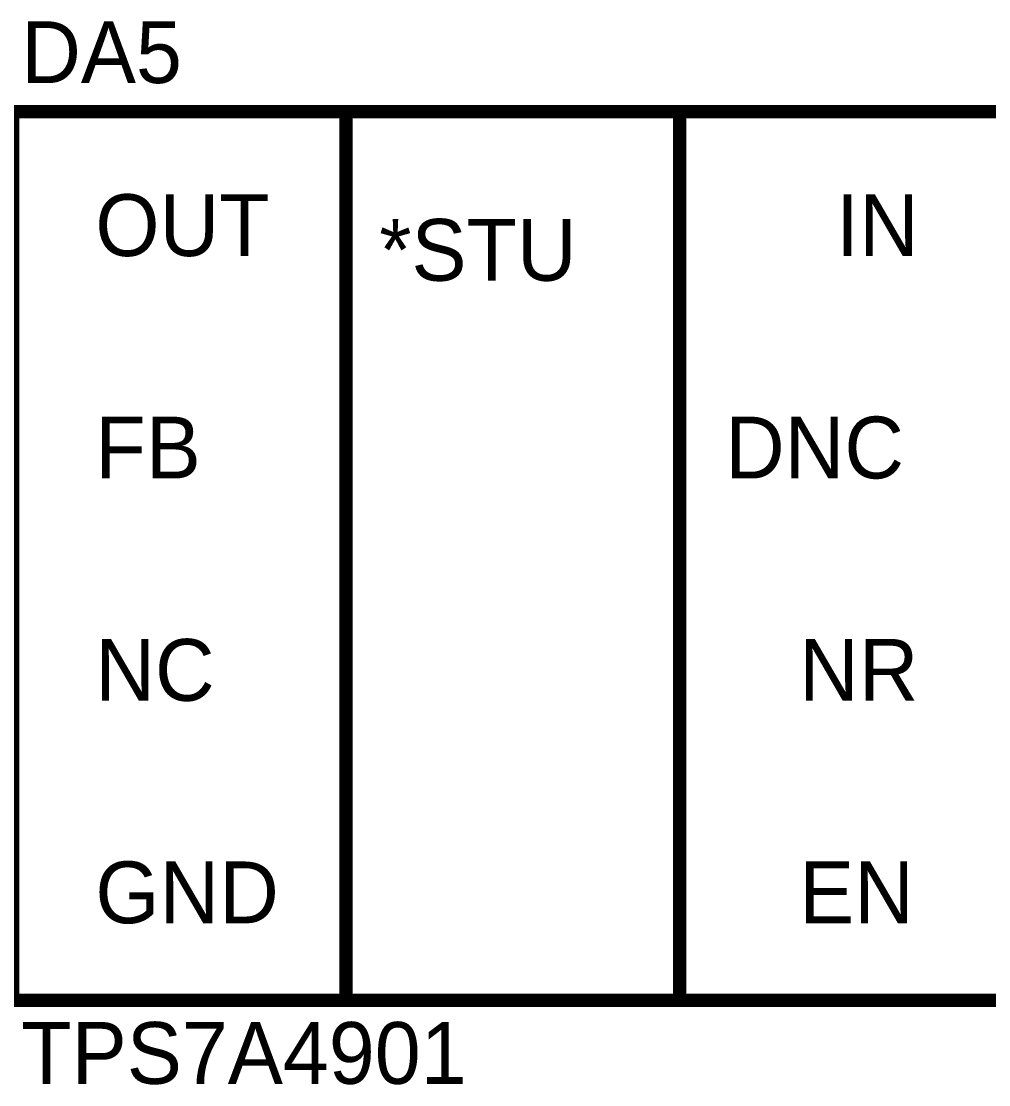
# Model space of a CAD drawing. Extents: x 0 to 594, y 0 to 420.
# Drawn here: x 82.79 to 104.56, y 88.09 to 112.02 of the extents above; entities that cross this region are included whole.
import ezdxf

# ---------------------------------------------------------------- set-up
doc = ezdxf.new("R2010")
doc.units = 0
doc.layers.add('SHEET', color=255, linetype='CONTINUOUS')

msp = doc.modelspace()

# ---------------------------------------------------------------- linework, layer by layer
at = {"layer": 'SHEET', "const_width": 0.3}
for points in [[(82.602, 109.986), (105.106, 109.986), (105.106, 89.99), (82.602, 89.99), (82.602, 109.986)], [(90.104, 109.986), (97.605, 109.986), (97.605, 89.99), (90.104, 89.99), (90.104, 109.986)]]:
    msp.add_lwpolyline(points, close=True, dxfattribs=at)

# ---------------------------------------------------------------- texts
at = {"layer": 'SHEET'}
for s, p in [('DA5', (82.793, 110.629)), ('OUT', (84.46, 106.737)), ('IN', (101.13, 106.737)), ('*STU', (90.85, 106.181)), ('FB', (84.46, 101.734)), ('DNC', (98.63, 101.734)), ('NC', (84.46, 96.731)), ('NR', (100.297, 96.731)), ('GND', (84.46, 91.727)), ('EN', (100.297, 91.727)), ('TPS7A4901', (82.793, 88.114))]:
    msp.add_text(s, height=1.3898, dxfattribs=at).set_placement(p)

doc.saveas('drawing.dxf')
